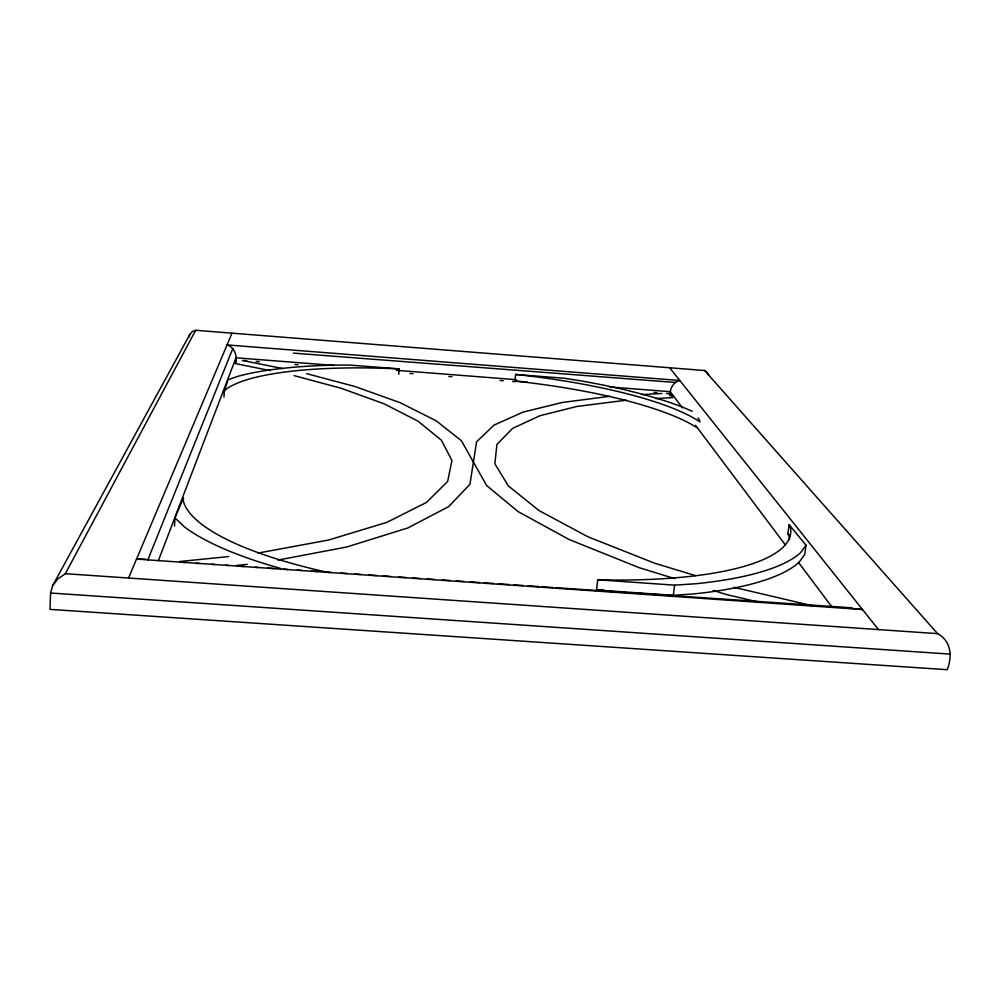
<?xml version="1.0" encoding="UTF-8"?>
<svg xmlns="http://www.w3.org/2000/svg" width="1000" height="1000" viewBox="0 0 1000 1000"><rect width="100%" height="100%" fill="white"/><g stroke="black" fill="none" stroke-linecap="round" stroke-linejoin="round"><path stroke-width="1.5" d="M328.575 572.537A263.375 72.162 5.1 0 1 183.35 501.138L183.363 498.088L174.938 517.9L174.5 526.087M50.575 593.025L50 609.375L947.275 669.712C952.513 656.075 951.125 641.075 937.575 633.638L704.625 370.525L195.662 330.288L192.262 331.575L189.875 334.375L52.587 585.75L50.575 593.025L949.837 654.087M183.2 501.15L183.363 498.088M223.95 397.1L224.288 391.213L228.025 379.675L238.688 376.1A229.938 51.3 5 0 1 335.125 365.1L349.75 365.062L399.162 368.913L398.725 374.263M235.75 362.125C237.375 355.288 234.15 347.038 227.05 344.925L679.812 380.487C672.938 381.9 669.712 389.525 669.788 395.925M696.838 427.625A213.7 47.912 5.5 0 0 516.663 381.25L515 381.1L515.65 374.45L564.438 378.263L579.338 380.6A229.475 50.575 5.5 0 1 681.35 406.613L692.2 411.262M789.125 524.688L806.038 545.188L804.725 554.475L799.262 562.1A281.988 75.812 5.9 0 1 694.087 593.888L673.312 595.325L596.562 589.987L597.712 579.775L600.288 579.888A263.075 69.338 5.9 0 0 790.475 527.675L789.125 524.688L787.887 533.65L789.212 536.675A262.738 70.537 5.9 0 1 789.5 539.462M673.312 595.325L674.575 585.15L695.375 583.775A282.35 74.525 5.9 0 0 800.588 552.675L806.038 545.188M188.988 337.212L189.875 334.375M236.325 360.763L235.263 363.562L270 370.575M158.338 560.725L236.012 357.8L334.075 365.45M147.8 559.975L232.825 348.475M128.525 578.025L232.025 333.162M52.587 585.75L57.8 578.938L65.338 573.688L195.662 330.288M224.288 391.213L225.85 389.462A214.35 47.775 5 0 1 397.5 368.812L399.162 368.913M277.962 560.075L346.725 547L407.938 527.913L448.725 506.575L469.95 484.288L476.562 441.875L493.9 425.175L523.175 412.062L562.337 402.475L609.562 396.325M257.9 553.088L328.462 540.05L386.975 522.325L426.5 502.413L447.638 481.463L451.938 460.487L441.375 440.213L418.062 421.188L384.062 403.787L341.213 388.288L294.088 375.625M236.475 565.462L247.25 564.325M179.5 561.538L228.7 556.562M626.312 400.2L576.825 406.463L539.913 415.737L512.638 428.375L496.938 444.387L494.85 463.688L508.35 485.938L539.062 510.588L587.863 536.75L654.463 563.15L695.688 575.675M655.775 398.562L672.837 397.612L669.475 393.1M641.9 394.588L661.912 393.512M852.25 608.387L862.525 609.55L136.537 559.075L145.825 559.25M596.562 589.987L599.138 590.1A262.738 70.537 5.9 0 0 603.888 590.175M182.062 562.3L185.188 562.513M196.088 563.25L199.2 563.462M211.663 564.312L214.775 564.525M225.675 565.262L228.787 565.475M239.7 566.225L244.363 566.538M255.275 567.275L258.387 567.487M267.725 568.125L273.962 568.55M283.3 569.188L287.975 569.5M297.325 570.138L302 570.45M311.337 571.087L317.575 571.512M326.912 572.15L331.587 572.463M340.938 573.1L347.163 573.525M354.95 574.05L361.175 574.475M368.963 575L376.75 575.538M382.987 575.95L390.775 576.487M398.562 577.013L406.35 577.537M412.575 577.962L420.363 578.5M426.6 578.913L434.387 579.45M442.175 579.975L449.963 580.5M456.188 580.925L463.975 581.462M470.2 581.888L479.55 582.513M484.225 582.837L493.562 583.475M498.237 583.787L509.15 584.525M513.812 584.85L523.162 585.475M527.837 585.8L538.737 586.538M541.85 586.75L552.75 587.487M555.875 587.7L596.362 590.45M599.475 590.662L625.962 592.463M629.075 592.675L851.8 607.812M65.338 573.688L937.575 633.638M597.712 579.775L674.575 585.15M293.4 353.125L675.5 382.475M396.337 370.312L516.188 379.675M609.587 386.962L670.3 391.7L682.45 407.887M515 381.1L527.188 382.05M243.7 360.5L246.8 360.737M256.125 361.463L259.237 361.712M294.988 364.5L298.087 364.738M409.988 373.462L413.1 373.7M448.837 376.488L451.95 376.737M500.125 380.487L503.237 380.737M512.562 381.463L515.675 381.7M653.988 392.488L657.1 392.725M666.425 393.462L671.087 393.825M515.65 374.45L517.312 374.6A213.925 47.1 5.5 0 1 700.025 422.013M242.375 360.462L282.638 368.537M811.95 605.662L733.975 587.325M759.737 602.35L726.513 594.55L713.175 590.438M306.637 373.65L354.7 386.438L399.938 402.6L436.15 420.775L461.375 440.725L486.625 485.525L518.1 511.613L568.962 539.438L639.075 567.65L674.638 578.587M704.625 370.525L707.2 372.25L708.7 375.3M174.938 517.9L184.475 526.938A282.663 77.575 5.1 0 0 280.688 568.475M787.887 533.65L789.75 535.962M669.663 367.762L878.487 629.575M695.537 425.312L785.275 544.825M798.363 562.25L832.013 607.075M697.95 417.925L699.712 420.363"/></g></svg>
